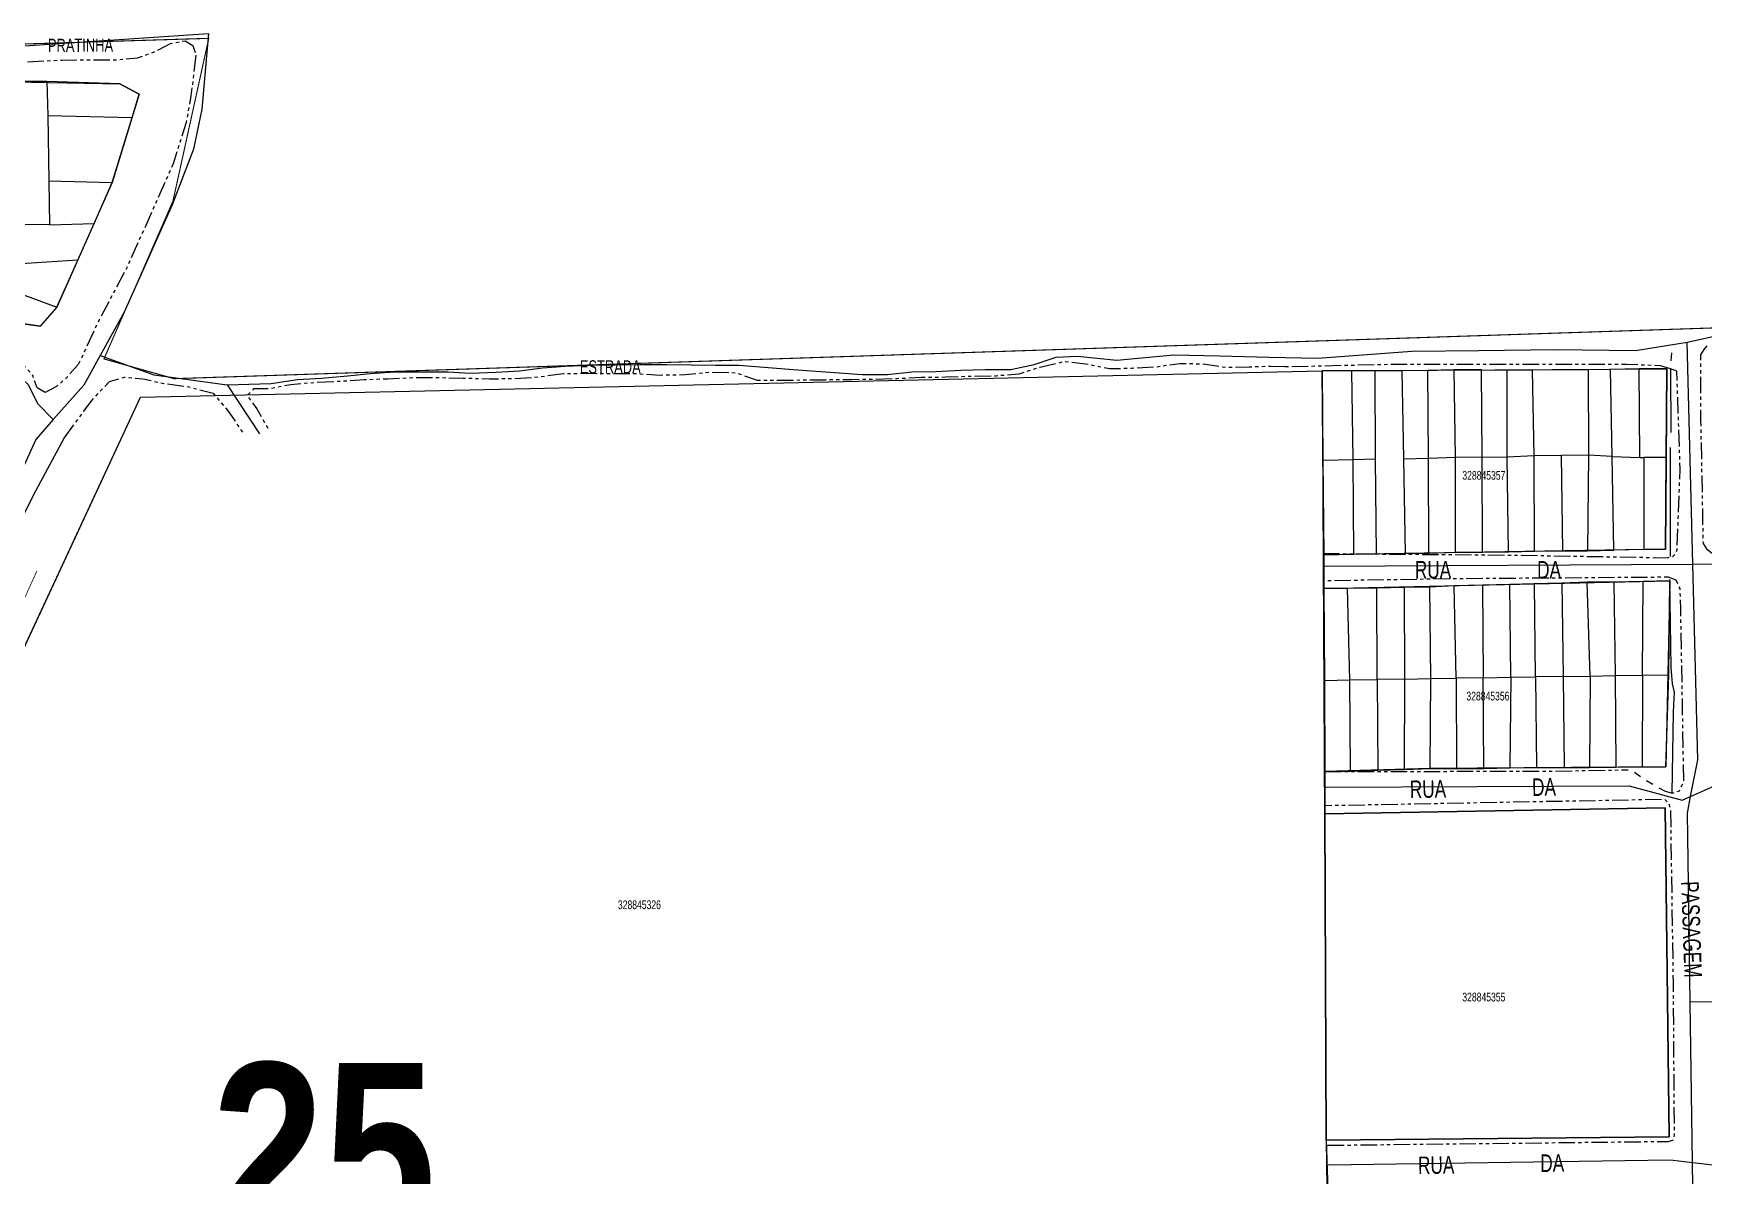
# Model space of a CAD drawing. Extents: x 203614 to 206284, y 4847494 to 4848495.
# Drawn here: x 204645.8 to 205025.8, y 4848234.8 to 4848494.8 of the extents above; entities that cross this region are included whole.
import ezdxf

# ---------------------------------------------------------------- set-up
doc = ezdxf.new("R2010")
doc.units = 0
doc.header["$LTSCALE"] = 1.5
doc.header["$MEASUREMENT"] = 0
doc.linetypes.add('PHANTOMX2', pattern=[5, 2.5, -0.5, 0.5, -0.5, 0.5, -0.5])
for name, color, linetype in [('CD-MALHA-LOTES', 40, 'CONTINUOUS'), ('CD_TXT_QUADRA', 7, 'CONTINUOUS'), ('HD-VALAS-DRENOS', 170, 'CONTINUOUS'), ('LM-LIM-SETOR-FISCAL', 7, 'CONTINUOUS'), ('LM-TXT-LSF', 7, 'CONTINUOUS'), ('RU-QUADRAS', 210, 'CONTINUOUS'), ('SV-EIXO-ROD-ESTR', 7, 'CONTINUOUS'), ('SV-EIXO-RUA-N-PAV', 6, 'CONTINUOUS'), ('SV-EST-M-N-PAV', 1, 'PHANTOMX2'), ('SV-RUA-NAO-PAV-S-GUIA-C-GUIA', 7, 'PHANTOMX2'), ('SV-RUA-PAVIM-S-GUIA-C-GUIA', 7, 'CONTINUOUS'), ('SV-TXT-EST-M-N-PAV', 7, 'CONTINUOUS'), ('SV-TXT-RUA-N-PAV-S-GUIA-C-GUIA', 7, 'CONTINUOUS')]:
    doc.layers.add(name, color=color, linetype=linetype)
doc.styles.add('ARIAL', font='ARIAL.TTF')
doc.styles.get("Standard").update_dxf_attribs({"font": 'swisscbo.ttf'})
doc.linetypes.add('Limite', pattern='A,20,-3,[130,ltypeshp.shx,S=6.35,R=0,X=0,Y=0],-3,20', length=46)

msp = doc.modelspace()

# ---------------------------------------------------------------- linework, layer by layer
at = {"layer": 'CD-MALHA-LOTES'}
for p, q in [((204648.89, 4848483.93), (204636.99, 4848483.93)), ((204648.89, 4848483.93), (204649.12, 4848476.15)), ((204665.49, 4848483.36), (204648.89, 4848483.93)), ((204669.9, 4848481.04), (204665.49, 4848483.36)), ((204668.29, 4848475.74), (204669.9, 4848481.04)), ((204649.12, 4848476.15), (204668.29, 4848475.74)), ((204649.12, 4848476.15), (204649.32, 4848461.31)), ((204663.86, 4848461.11), (204668.29, 4848475.74)), ((204649.32, 4848461.31), (204663.77, 4848460.9)), ((204649.32, 4848461.31), (204649.46, 4848451.29)), ((204659.63, 4848451.58), (204663.77, 4848460.9)), ((204663.77, 4848460.9), (204663.86, 4848461.11)), ((204649.46, 4848451.29), (204639.52, 4848451.37)), ((204649.46, 4848451.29), (204659.63, 4848451.58)), ((204655.91, 4848443.21), (204659.63, 4848451.58)), ((204655.91, 4848443.21), (204639.49, 4848442.17)), ((204651.18, 4848432.55), (204655.91, 4848443.21)), ((204639.49, 4848436.89), (204651.18, 4848432.55)), ((204647.38, 4848428.21), (204651.1, 4848432.38)), ((204651.1, 4848432.38), (204651.18, 4848432.55)), ((204639.49, 4848429.37), (204647.38, 4848428.21)), ((204670.21, 4848412.02), (204939.02, 4848418.02)), ((204945.8, 4848418), (204939.02, 4848418.02)), ((204939.02, 4848418.02), (204939.22, 4848397.73)), ((204951.08, 4848418.07), (204945.8, 4848418)), ((204946.08, 4848397.83), (204945.8, 4848418)), ((204951.22, 4848397.98), (204951.08, 4848418.07)), ((204957.15, 4848418.02), (204951.08, 4848418.07)), ((204963.13, 4848418.12), (204957.15, 4848418.02)), ((204957.15, 4848418.02), (204957.56, 4848397.98)), ((204969.11, 4848418.27), (204963.13, 4848418.12)), ((204963.26, 4848398.19), (204963.13, 4848418.12)), ((204969.39, 4848398.38), (204969.11, 4848418.27)), ((204975.33, 4848418.27), (204969.11, 4848418.27)), ((204975.33, 4848418.14), (204975.33, 4848418.27)), ((204981.18, 4848418.18), (204975.33, 4848418.14)), ((204975.49, 4848398.48), (204975.33, 4848418.14)), ((204981.18, 4848398.38), (204981.18, 4848418.18)), ((204986.94, 4848418.18), (204981.18, 4848418.18)), ((204999.56, 4848418.27), (204986.94, 4848418.18)), ((204987.31, 4848398.65), (204986.94, 4848418.18)), ((205004.68, 4848418.37), (204999.56, 4848418.27)), ((204999.56, 4848418.27), (204999.65, 4848398.83)), ((205011.21, 4848418.48), (205004.68, 4848418.37)), ((205005.04, 4848398.56), (205004.68, 4848418.37)), ((205011.35, 4848398.34), (205011.21, 4848418.48)), ((205017.47, 4848418.46), (205011.21, 4848418.48)), ((205017.29, 4848398.28), (205017.47, 4848418.46)), ((204636.986768, 4848340.60071), (204670.21, 4848412.02)), ((204946.08, 4848397.83), (204951.22, 4848397.98)), ((204951.38, 4848376.37), (204951.22, 4848397.98)), ((204957.56, 4848397.98), (204963.26, 4848398.19)), ((204957.56, 4848397.98), (204957.96, 4848376.46)), ((204963.26, 4848398.19), (204969.39, 4848398.38)), ((204963.35, 4848376.55), (204963.26, 4848398.19)), ((204969.39, 4848398.38), (204975.49, 4848398.48)), ((204969.39, 4848376.74), (204969.39, 4848398.38)), ((204975.51, 4848376.74), (204975.49, 4848398.48)), ((204975.49, 4848398.48), (204981.18, 4848398.38)), ((204987.31, 4848398.65), (204981.18, 4848398.38)), ((204981.46, 4848376.83), (204981.18, 4848398.38)), ((204993.48, 4848398.74), (204987.31, 4848398.65)), ((204987.4, 4848377.01), (204987.31, 4848398.65)), ((204999.65, 4848398.83), (204993.48, 4848398.74)), ((204993.83, 4848377.08), (204993.48, 4848398.74)), ((204999.65, 4848398.83), (204999.45, 4848377.07)), ((205005.04, 4848398.56), (204999.65, 4848398.83)), ((205005.38, 4848377.22), (205005.04, 4848398.56)), ((205005.04, 4848398.56), (205011.35, 4848398.34)), ((205011.35, 4848398.34), (205012.25, 4848398.34)), ((205017.29, 4848398.28), (205012.25, 4848398.34)), ((205012.25, 4848398.34), (205012.25, 4848377.4)), ((205017.16, 4848377.45), (205017.29, 4848398.28)), ((204939.22, 4848397.73), (204946.08, 4848397.83)), ((204939.22, 4848397.73), (204939.43, 4848376.15)), ((204946.25, 4848376.27), (204946.08, 4848397.83)), ((204939.43, 4848376.15), (204946.25, 4848376.27)), ((204939.43, 4848376.15), (204939.46, 4848368.49)), ((204946.25, 4848376.27), (204951.38, 4848376.37)), ((204951.38, 4848376.37), (204957.96, 4848376.46)), ((204957.96, 4848376.46), (204963.35, 4848376.55)), ((204963.35, 4848376.55), (204969.39, 4848376.74)), ((204969.39, 4848376.74), (204975.51, 4848376.74)), ((204975.51, 4848376.74), (204981.46, 4848376.83)), ((204981.46, 4848376.83), (204987.4, 4848377.01)), ((204987.4, 4848377.01), (204993.83, 4848377.08)), ((204993.83, 4848377.08), (204999.45, 4848377.07)), ((204999.45, 4848377.07), (205005.38, 4848377.22)), ((205012.25, 4848377.4), (205005.38, 4848377.22)), ((205012.25, 4848377.4), (205017.16, 4848377.45)), ((204944.82, 4848368.48), (204939.46, 4848368.49)), ((204939.46, 4848368.49), (204939.55, 4848347.57)), ((204951.5, 4848368.53), (204944.82, 4848368.48)), ((204945.35, 4848347.67), (204944.82, 4848368.48)), ((204957.75, 4848368.71), (204951.5, 4848368.53)), ((204951.57, 4848347.77), (204951.5, 4848368.53)), ((204963.56, 4848368.82), (204957.75, 4848368.71)), ((204957.84, 4848347.87), (204957.75, 4848368.71)), ((204969.12, 4848369.11), (204963.56, 4848368.82)), ((204963.77, 4848347.97), (204963.56, 4848368.82)), ((204975.54, 4848369.27), (204969.12, 4848369.11)), ((204969.54, 4848348.06), (204969.12, 4848369.11)), ((204981.75, 4848369.41), (204975.54, 4848369.27)), ((204975.54, 4848369.27), (204975.68, 4848348.16)), ((204987.39, 4848369.53), (204981.75, 4848369.41)), ((204981.97, 4848348.27), (204981.75, 4848369.41)), ((204993.6, 4848369.67), (204987.39, 4848369.53)), ((204987.6, 4848348.36), (204987.39, 4848369.53)), ((204999.37, 4848369.91), (204993.6, 4848369.67)), ((204993.6, 4848369.67), (204993.88, 4848348.46)), ((205005.44, 4848369.92), (204999.37, 4848369.91)), ((205000.02, 4848348.56), (204999.37, 4848369.91)), ((205012.07, 4848370.07), (205005.44, 4848369.92)), ((205005.44, 4848369.92), (205005.73, 4848348.65)), ((205011.92, 4848348.75), (205012.07, 4848370.07)), ((205018.14, 4848370.2), (205012.07, 4848370.07)), ((205017.92, 4848348.85), (205018.14, 4848370.2)), ((204993.88, 4848348.46), (204987.6, 4848348.36)), ((204993.88, 4848348.46), (205000.02, 4848348.56)), ((204993.88, 4848348.46), (204994.08, 4848327.73)), ((205000.02, 4848348.56), (204999.89, 4848327.76)), ((205000.02, 4848348.56), (205005.73, 4848348.65)), ((205005.73, 4848348.65), (205011.92, 4848348.75)), ((205005.73, 4848348.65), (205005.88, 4848327.8)), ((205011.92, 4848348.75), (205011.84, 4848327.87)), ((205011.92, 4848348.75), (205017.92, 4848348.85)), ((205017.24, 4848327.87), (205017.92, 4848348.85)), ((204939.55, 4848347.57), (204945.35, 4848347.67)), ((204939.55, 4848347.57), (204939.67, 4848326.83)), ((204945.35, 4848347.67), (204951.57, 4848347.77)), ((204945.53, 4848326.88), (204945.35, 4848347.67)), ((204957.84, 4848347.87), (204951.57, 4848347.77)), ((204951.57, 4848347.77), (204951.7, 4848327.15)), ((204957.77, 4848327.25), (204957.84, 4848347.87)), ((204957.84, 4848347.87), (204963.77, 4848347.97)), ((204963.66, 4848327.53), (204963.77, 4848347.97)), ((204963.77, 4848347.97), (204969.54, 4848348.06)), ((204975.68, 4848348.16), (204969.54, 4848348.06)), ((204969.54, 4848348.06), (204969.61, 4848327.45)), ((204975.68, 4848348.16), (204981.97, 4848348.27)), ((204975.82, 4848327.55), (204975.68, 4848348.16)), ((204981.97, 4848348.27), (204981.74, 4848327.7)), ((204981.97, 4848348.27), (204987.6, 4848348.36)), ((204987.6, 4848348.36), (204987.81, 4848327.75)), ((204939.67, 4848326.83), (204945.53, 4848326.88)), ((204939.67, 4848326.83), (204939.68, 4848317.18)), ((204945.53, 4848326.88), (204951.7, 4848327.15)), ((204951.7, 4848327.15), (204957.77, 4848327.25)), ((204957.77, 4848327.25), (204963.66, 4848327.53)), ((204963.66, 4848327.53), (204969.61, 4848327.45)), ((204969.61, 4848327.45), (204975.82, 4848327.55)), ((204975.82, 4848327.55), (204981.74, 4848327.7)), ((204981.74, 4848327.7), (204987.81, 4848327.75)), ((204987.81, 4848327.75), (204994.08, 4848327.73)), ((204994.08, 4848327.73), (204999.89, 4848327.76)), ((204999.89, 4848327.76), (205005.88, 4848327.8)), ((205005.88, 4848327.8), (205011.84, 4848327.87)), ((205011.84, 4848327.87), (205017.24, 4848327.87)), ((205017.08, 4848318.59), (204939.68, 4848317.18)), ((205018.02, 4848243.64), (205017.08, 4848318.59)), ((204939.68, 4848317.18), (204939.99, 4848242.94)), ((204939.99, 4848242.94), (205018.02, 4848243.64)), ((204939.99, 4848242.94), (204940.38, 4848231.6))]:
    msp.add_line(p, q, dxfattribs=at)
for p in [(204981.18, 4848398.38), (204981.18, 4848398.38), (204987.39, 4848369.53), (204987.39, 4848369.53), (204987.6, 4848348.36)]:
    msp.add_point(p, dxfattribs=at)
at = {"layer": 'HD-VALAS-DRENOS', "const_width": 0.18, "flags": 128}
for points in [[(205018.48958, 4848420.326489), (205018.574016, 4848422.127877)], [(205018.43129, 4848403.968372), (205018.396549, 4848418.323838)], [(205018.325705, 4848375.754339), (205018.310708, 4848400.565996)], [(204646.657094, 4848372.540276), (204638.87952, 4848355.394626)], [(205018.674923, 4848321.899487), (205018.982899, 4848340.341734), (205019.193555, 4848344.895227), (205018.776886, 4848346.793484), (205018.444653, 4848350.493129), (205018.120687, 4848370.550575)]]:
    msp.add_lwpolyline(points, dxfattribs=at)
at = {"layer": 'HD-VALAS-DRENOS', "flags": 128}
for points in [[(205018.48958, 4848420.326489), (205018.574016, 4848422.127877)], [(205018.43129, 4848403.968372), (205018.396549, 4848418.323838)], [(205018.325705, 4848375.754339), (205018.310708, 4848400.565996)], [(205018.674923, 4848321.899487), (205018.982899, 4848340.341734), (205019.193555, 4848344.895227), (205018.776886, 4848346.793484), (205018.444653, 4848350.493129), (205018.120687, 4848370.550575)]]:
    msp.add_lwpolyline(points, dxfattribs=at)
at = {"layer": 'LM-LIM-SETOR-FISCAL', "linetype": 'Limite', "ltscale": 0.1, "const_width": 0.25}
msp.add_lwpolyline([(205051.319023, 4848428.56508), (204677.840805, 4848416.249793), (204661.89, 4848420.75), (204677.59, 4848456.68), (204685.73, 4848493.72), (204440.37, 4848486.2), (204141.769223, 4848476.110947)], dxfattribs=at)
at = {"layer": 'RU-QUADRAS', "color": 6, "linetype": 'Continuous'}
msp.add_lwpolyline([(204637.23, 4848483.93), (204665.49, 4848483.36), (204669.9, 4848481.04), (204663.77, 4848460.9), (204651.18, 4848432.55), (204647.38, 4848428.21), (204639.49, 4848429.37)], dxfattribs=at)
for points in [[(204563.58, 4848178.11), (204637.07, 4848340.78), (204670.21, 4848412.02), (204939.02, 4848418.02), (204939.99, 4848242.94), (204940.69, 4848190.13), (204802.05, 4848189.76)], [(204939.02, 4848418.02), (205017.47, 4848418.46), (205017.16, 4848377.45), (204939.43, 4848376.15)], [(204939.46, 4848368.49), (205018.14, 4848370.2), (205017.24, 4848327.87), (204963.66, 4848327.53), (204939.67, 4848326.83)], [(204939.68, 4848317.18), (205017.08, 4848318.59), (205018.02, 4848243.64), (204939.99, 4848242.94)]]:
    msp.add_lwpolyline(points, close=True, dxfattribs=at)
at = {"layer": 'SV-EIXO-ROD-ESTR', "flags": 128}
for points in [[(204685.709422, 4848494.84886), (204684.129516, 4848477.568633), (204682.224927, 4848468.478549), (204677.376882, 4848455.839004), (204666.468781, 4848431.425636), (204660.999594, 4848421.519184), (204657.292125, 4848414.803768), (204650.357979, 4848406.934063), (204646.384024, 4848402.42394), (204635.864536, 4848379.323469)], [(204660.999594, 4848421.519184), (204673.221415, 4848417.141218), (204680.493482, 4848416.102351), (204689.919533, 4848414.835326), (204694.881357, 4848415.033799), (204699.942418, 4848415.133036), (204705.896608, 4848416.026164), (204711.392709, 4848416.403594), (204717.308163, 4848416.888799), (204722.498944, 4848417.421257), (204727.99204, 4848417.802703), (204733.748356, 4848417.839218), (204740.1179, 4848417.780113), (204745.303184, 4848417.511103), (204751.123146, 4848417.755227), (204756.429913, 4848418.056748), (204761.701858, 4848418.715741), (204766.846222, 4848419.129656), (204772.301936, 4848419.307559), (204778.210728, 4848419.367244), (204783.791541, 4848419.48663), (204789.927043, 4848419.48662), (204795.531789, 4848419.426995), (204801.014756, 4848419.316421), (204806.402, 4848419.350595), (204818.662758, 4848418.353229), (204834.429689, 4848417.177275), (204840.127192, 4848417.213417), (204845.730482, 4848417.799753), (204851.150665, 4848417.883867), (204856.86159, 4848418.170668), (204862.431848, 4848418.355241), (204868.194006, 4848418.340805), (204873.518019, 4848419.513854), (204878.514975, 4848421.117498), (204883.381968, 4848421.387051), (204892.335723, 4848420.430963), (204905.321558, 4848421.642974), (204915.710225, 4848421.46983), (204926.964615, 4848421.123541), (204938.042647, 4848420.936014), (204959.4292, 4848422.508696), (204974.665912, 4848422.681841), (204992.326647, 4848422.854985), (205010.33367, 4848422.681841), (205022.107493, 4848424.58643), (205029.992731, 4848426.327693)], [(204689.919533, 4848414.835326), (204697.263033, 4848403.720839)]]:
    msp.add_lwpolyline(points, dxfattribs=at)
at = {"layer": 'SV-EIXO-RUA-N-PAV', "flags": 128}
for points in [[(204636.988658, 4848491.541022), (204685.709422, 4848494.84886)], [(205028.110942, 4847960.266197), (205028.160556, 4847970.01914), (205028.046455, 4847980.09811), (205027.856195, 4848011.77628), (205027.604211, 4848053.731757), (205027.341935, 4848097.400672), (205027.100655, 4848137.573817), (205026.866692, 4848176.528656), (205025.670889, 4848183.344732), (205023.917284, 4848193.34028), (205023.282029, 4848237.863959), (205022.762144, 4848274.301518), (205022.147639, 4848317.362869), (205022.887982, 4848321.157123), (205024.507166, 4848329.455441), (205023.382401, 4848374.044839), (205022.107493, 4848424.58643)], [(204636.98738, 4848418.006936), (204641.709124, 4848417.660652), (204644.65258, 4848414.89034), (204646.730313, 4848410.561729), (204650.357979, 4848406.934063)], [(204939.269286, 4848373.549084), (205023.382401, 4848374.044839), (205089.394133, 4848374.433907)], [(204939.859167, 4848323.261685), (205008.875305, 4848323.556625), (205020.967876, 4848320.312277), (205022.887982, 4848321.157123), (205028.341395, 4848323.556625), (205088.804251, 4848325.32627)], [(205089.394133, 4848274.596459), (205022.762144, 4848274.301518)], [(204940.449049, 4848237.286453), (205018.31341, 4848238.466216), (205023.282029, 4848237.863959), (205028.046455, 4848237.286453), (205090.278955, 4848237.876335)]]:
    msp.add_lwpolyline(points, dxfattribs=at)
at = {"layer": 'SV-EST-M-N-PAV', "flags": 128}
for points in [[(204680.329328, 4848493.16688), (204682.083716, 4848492.090331), (204682.823759, 4848489.870201)], [(204682.823759, 4848489.870201), (204681.688335, 4848480.669578), (204680.590695, 4848474.559725), (204677.620773, 4848465.136431), (204667.070353, 4848441.458322), (204660.769656, 4848429.612762), (204656.054975, 4848419.478068), (204653.578073, 4848416.661029), (204651.095532, 4848414.494262), (204648.485747, 4848413.127704)], [(204930.555209, 4848418.918273), (204927.33757, 4848419.054416), (204922.445218, 4848418.857294), (204917.222804, 4848418.773946), (204912.006711, 4848419.542264), (204906.655191, 4848419.656934), (204901.272361, 4848418.874272), (204895.850652, 4848418.588774), (204890.652878, 4848418.454858), (204885.217469, 4848419.575784), (204880.288395, 4848420.086198), (204874.8689, 4848418.817686), (204870.004547, 4848417.278347), (204864.853236, 4848416.84137), (204859.191596, 4848416.755349), (204853.440181, 4848416.568794), (204847.844295, 4848416.483329), (204842.395264, 4848416.246224), (204836.898114, 4848416.066969), (204831.938728, 4848416.007217), (204825.99344, 4848415.947465), (204821.452316, 4848415.887714), (204815.77591, 4848415.827962), (204810.54853, 4848415.8488), (204805.781989, 4848417.519205), (204800.156043, 4848417.680858), (204794.115821, 4848417.092998), (204788.435401, 4848417.006692), (204783.126595, 4848417.323396), (204777.732215, 4848417.33912), (204772.180377, 4848417.403919), (204766.454989, 4848417.3676), (204761.270676, 4848416.636011), (204755.347333, 4848416.196618), (204749.576383, 4848416.16001), (204743.617093, 4848416.32246), (204737.917446, 4848416.436261), (204732.576509, 4848416.452292), (204726.432568, 4848416.163476), (204721.184739, 4848415.980212), (204716.137352, 4848415.648195), (204710.189946, 4848415.360485), (204704.415825, 4848414.875564), (204699.457526, 4848413.94118), (204695.944002, 4848413.91591), (204694.450211, 4848412.422119), (204696.669372, 4848409.371996), (204699.314982, 4848404.732259)], [(205018.305097, 4848418.524466), (205016.048391, 4848419.160458), (205008.291241, 4848419.51144), (204955.007588, 4848419.478351), (204930.555209, 4848418.918273)], [(204652.843189, 4848402.69292), (204659.198454, 4848411.389175), (204661.010642, 4848413.35659), (204663.157216, 4848415.595361), (204666.585547, 4848416.593471), (204670.740987, 4848416.219642), (204675.652854, 4848415.150279), (204681.212429, 4848414.385167), (204686.72805, 4848412.919445), (204690.012985, 4848409.088458), (204693.806701, 4848403.440722)]]:
    msp.add_lwpolyline(points, dxfattribs=at)
at = {"layer": 'SV-RUA-NAO-PAV-S-GUIA-C-GUIA', "flags": 128}
for points in [[(204636.988601, 4848488.223949), (204640.651238, 4848488.212955), (204652.302434, 4848488.787101), (204664.558685, 4848488.814825), (204669.507567, 4848489.246408), (204673.297662, 4848490.62109), (204677.032964, 4848492.545685), (204680.329328, 4848493.16688)], [(205026.576571, 4848423.748203), (205025.922558, 4848422.876185), (205025.159542, 4848421.677161), (205025.161512, 4848406.662321), (205025.704553, 4848378.730281), (205026.467569, 4848377.531257), (205027.775596, 4848376.550237), (205089.237902, 4848377.453137)], [(204648.485747, 4848413.127704), (204646.709643, 4848414.163765), (204645.671285, 4848416.961038), (204644.154094, 4848418.852314), (204640.241401, 4848420.078086), (204636.987416, 4848420.057445)], [(204939.277781, 4848376.453467), (204982.904124, 4848376.079903), (205017.527494, 4848375.499158), (205018.726329, 4848375.706857), (205019.322277, 4848376.210874), (205019.813408, 4848377.264487), (205020.504227, 4848395.677588), (205019.760989, 4848417.933417), (205018.305097, 4848418.524466)], [(205015.678364, 4848323.14167), (205017.088041, 4848322.321185), (205018.742727, 4848321.881468), (205020.338717, 4848322.441853), (205021.321412, 4848324.499058), (205021.05294, 4848340.91904), (205020.630393, 4848363.813297), (205020.490016, 4848368.46461), (205019.57311, 4848370.359694), (205017.866231, 4848371.049198), (204967.942968, 4848370.682485), (204939.59137, 4848370.208588)], [(204939.665646, 4848326.831729), (204989.881684, 4848326.898675), (205006.716216, 4848327.189746), (205008.640501, 4848327.232482)], [(205010.120114, 4848326.686647), (205011.485128, 4848325.707604)], [(205012.863722, 4848324.779897), (205014.271043, 4848323.960783)], [(204940.305206, 4848241.747072), (205007.874585, 4848242.524974), (205017.8789, 4848242.63846), (205019.076001, 4848243.046244), (205019.215664, 4848244.247698), (205018.965599, 4848278.862507), (205018.373327, 4848318.327443), (205017.962729, 4848319.525407), (205017.004039, 4848320.469776), (204939.724299, 4848319.02863)]]:
    msp.add_lwpolyline(points, dxfattribs=at)
at = {"layer": 'SV-RUA-PAVIM-S-GUIA-C-GUIA', "flags": 128}
msp.add_lwpolyline([(204636.987445, 4848372.224728), (204646.480546, 4848390.883993), (204652.843189, 4848402.69292)], dxfattribs=at)

# ---------------------------------------------------------------- texts
at = {"layer": 'CD_TXT_QUADRA', "style": 'ARIAL', "width": 0.7}
for s, p in [('328845357', (204970.95, 4848393.25)), ('328845356', (204971.87, 4848343)), ('328845326', (204778.82, 4848295.5)), ('328845355', (204970.95, 4848274.49))]:
    msp.add_text(s, height=2, dxfattribs=at).set_placement(p)
at = {"layer": 'LM-TXT-LSF'}
msp.add_text('25', height=40, dxfattribs=at).set_placement((204686.480389, 4848220.497879))
at = {"layer": 'SV-TXT-EST-M-N-PAV', "style": 'ARIAL', "width": 0.7}
msp.add_text('ESTRADA                       DA                        PRATINHA', height=3, rotation=0.27523108, dxfattribs=at).set_placement((204592.907205, 4848490.341704))
msp.add_text('ESTRADA', height=3, dxfattribs=at).set_placement((204770.152578, 4848417.444578))
at = {"layer": 'SV-TXT-RUA-N-PAV-S-GUIA-C-GUIA', "style": 'ARIAL', "width": 0.7}
msp.add_text('RUA                  DA', height=4, dxfattribs=at).set_placement((204960.14896, 4848370.760319))
for s, rotation, p in [('RUA                  DA', 1, (204959.027564, 4848320.764703)), ('PASSAGEM', 272, (205020.715602, 4848301.785685)), ('RUA                  DA', 1, (204960.896558, 4848235.164733))]:
    msp.add_text(s, height=4, rotation=rotation, dxfattribs=at).set_placement(p)

doc.saveas('drawing.dxf')
